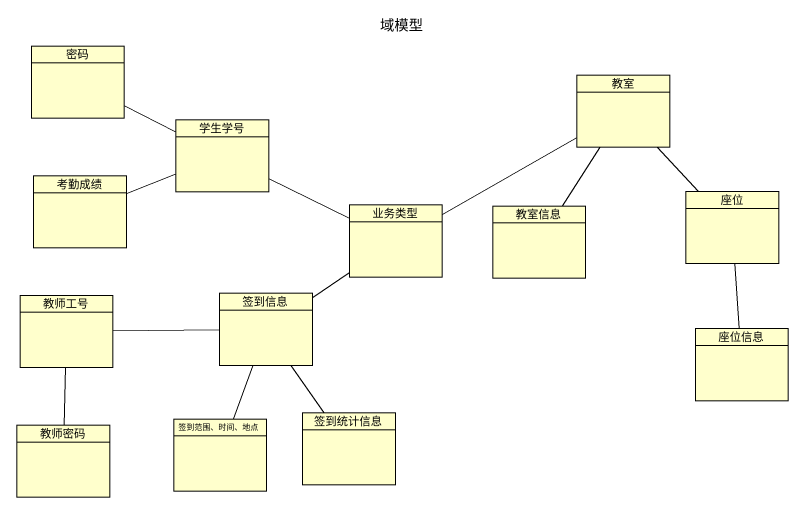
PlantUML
@startuml
title 域模型
hide circle
hide empty members
class 密码
class 教室
class 学生学号
class 考勤成绩
class 业务类型
class 教室信息
class 座位
class 教师工号
class 签到信息
class 座位信息
class 教师密码
class "签到范围、时间、地点" as 签到范围_时间_地点
class 签到统计信息
教室 -- 教室信息
教室 -- 座位
学生学号 -left- 密码
学生学号 -left- 考勤成绩
学生学号 -right- 业务类型
业务类型 -right- 教室
业务类型 -- 签到信息
座位 -- 座位信息
教师工号 -right- 签到信息
教师工号 -- 教师密码
签到信息 -- 签到范围_时间_地点
签到信息 -- 签到统计信息
@enduml
